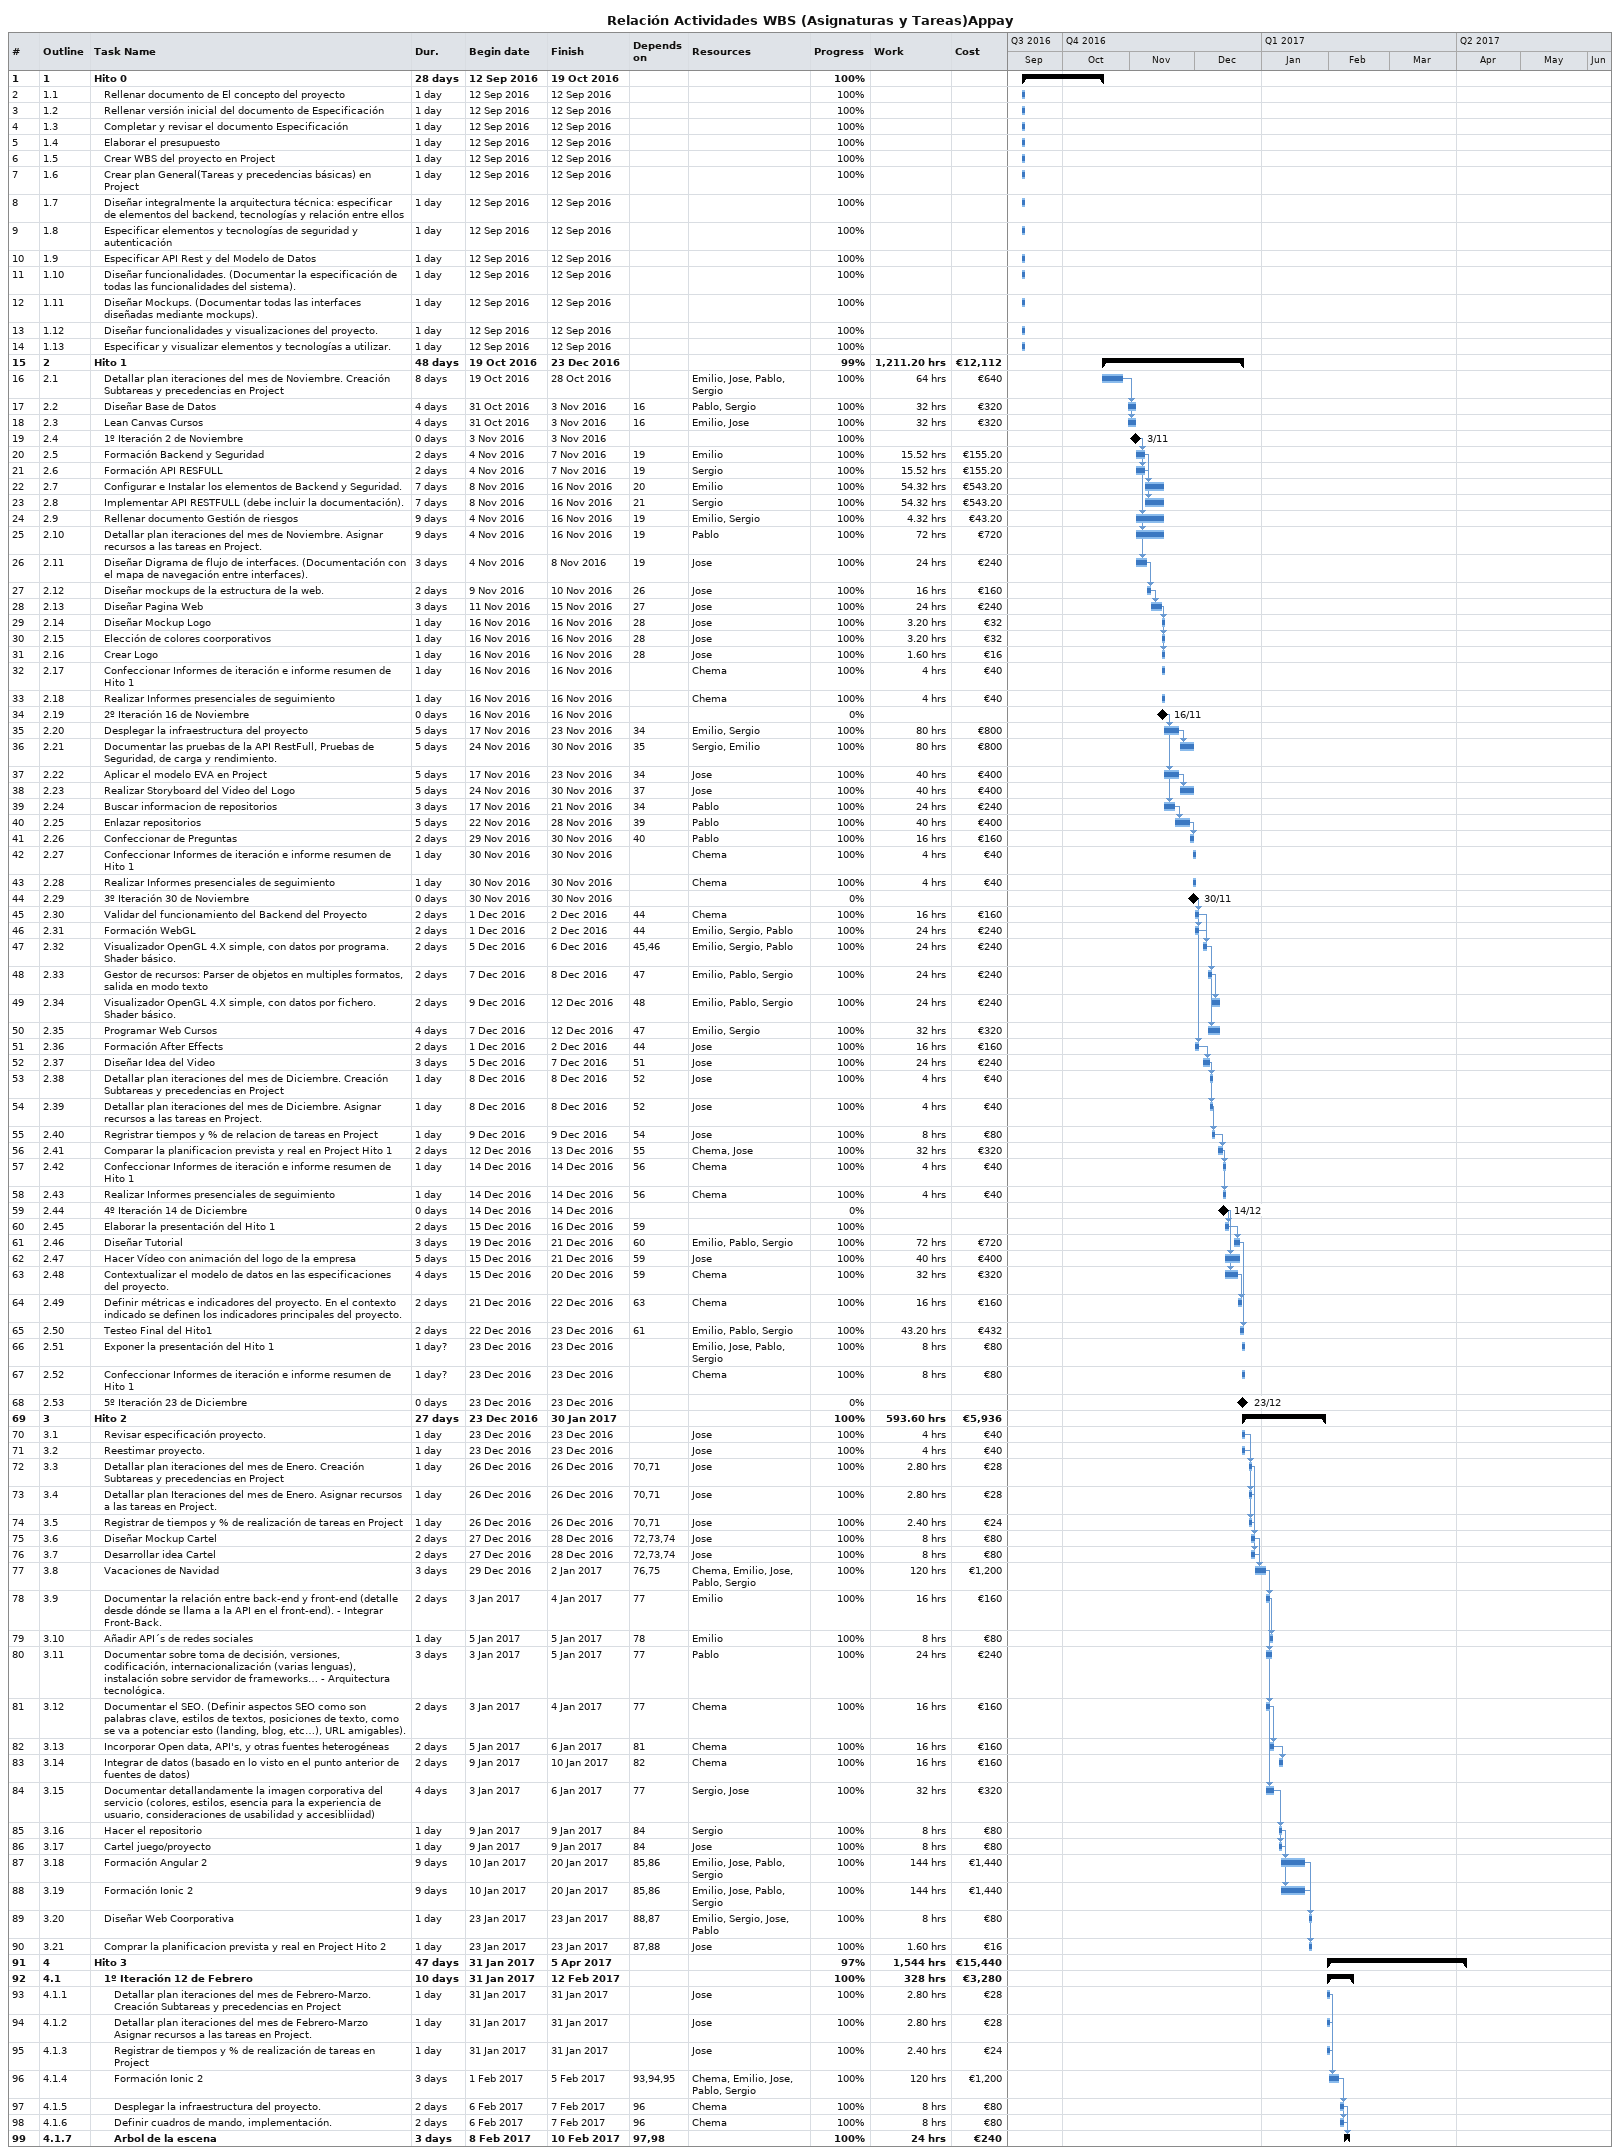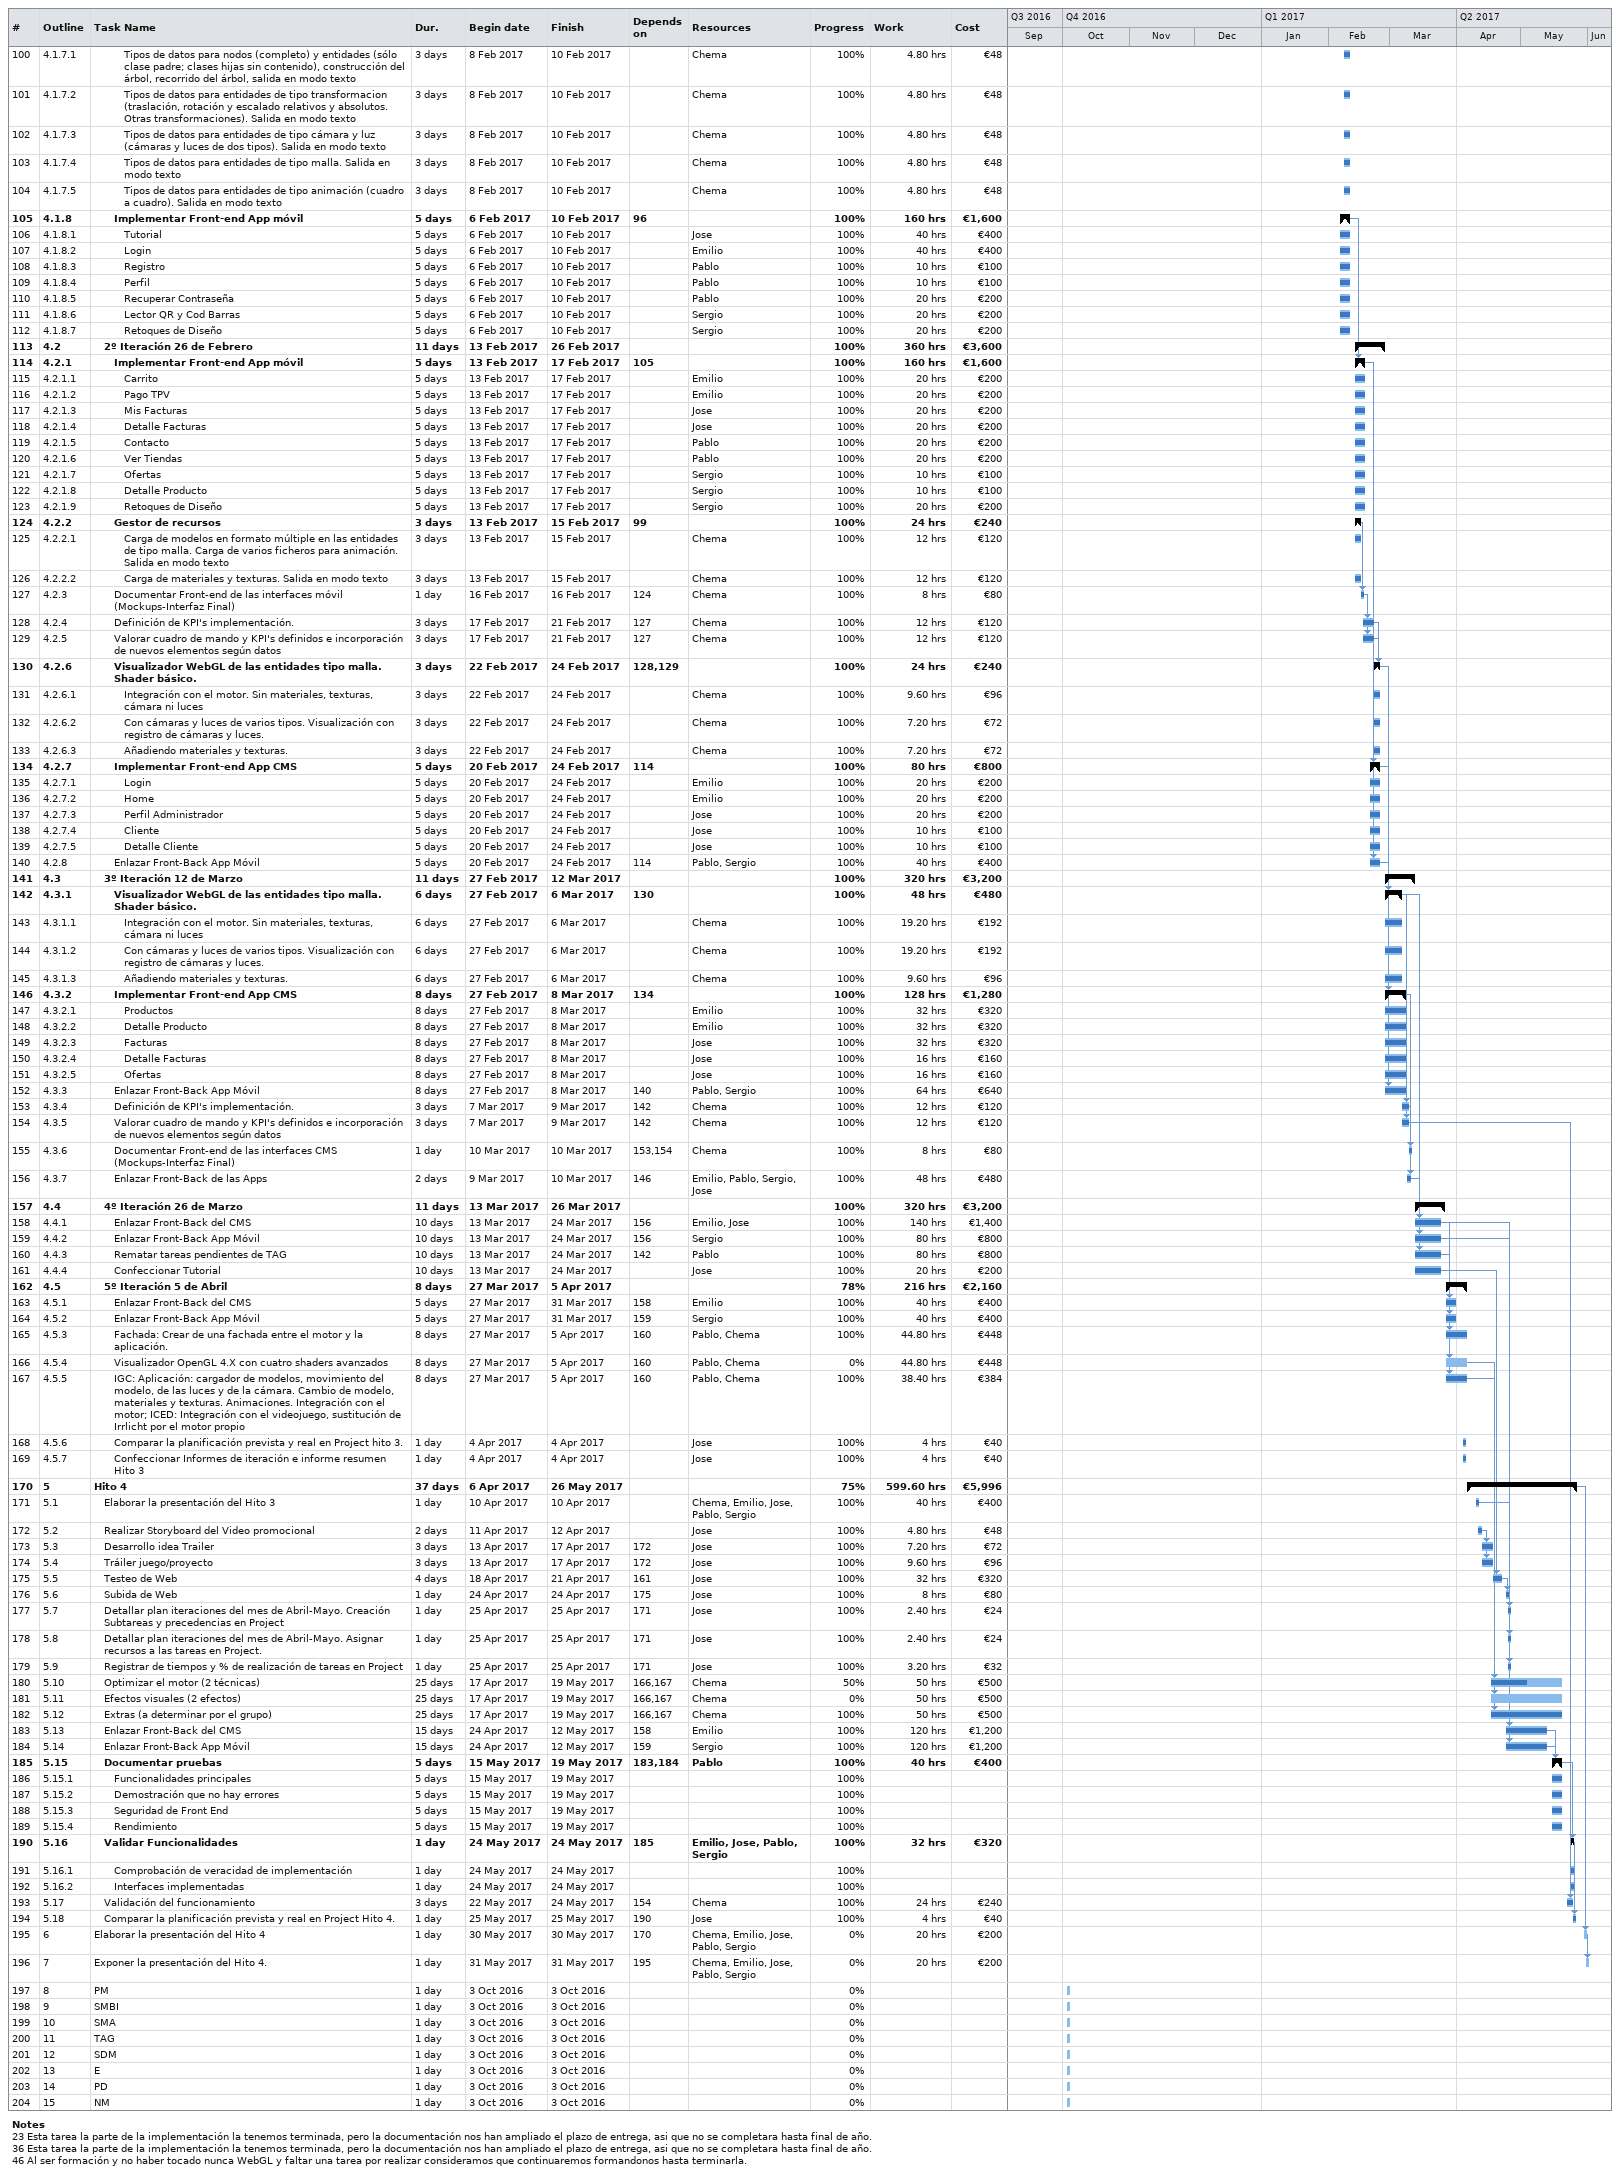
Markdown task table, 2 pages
Relación Actividades WBS (Asignaturas y Tareas)Appay

| ID | WBS | Task | Duration | Start | Finish | Predecessors | Resources | % complete | Work (h) | Cost (€) |
|---|---|---|---|---|---|---|---|---|---|---|
| 1 | 1 | **Hito 0** | 28d | 2016-09-12 | 2016-10-19 |  |  | 100 |  |  |
| 2 | 1.1 | Rellenar documento de El concepto del proyecto | 1d | 2016-09-12 | 2016-09-12 |  |  | 100 |  |  |
| 3 | 1.2 | Rellenar versión inicial del documento de Especificación | 1d | 2016-09-12 | 2016-09-12 |  |  | 100 |  |  |
| 4 | 1.3 | Completar y revisar el documento Especificación | 1d | 2016-09-12 | 2016-09-12 |  |  | 100 |  |  |
| 5 | 1.4 | Elaborar el presupuesto | 1d | 2016-09-12 | 2016-09-12 |  |  | 100 |  |  |
| 6 | 1.5 | Crear WBS del proyecto en Project | 1d | 2016-09-12 | 2016-09-12 |  |  | 100 |  |  |
| 7 | 1.6 | Crear plan General(Tareas y precedencias básicas) en Project | 1d | 2016-09-12 | 2016-09-12 |  |  | 100 |  |  |
| 8 | 1.7 | Diseñar integralmente la arquitectura técnica: especificar de elementos del backend, tecnologías y relación entre ellos | 1d | 2016-09-12 | 2016-09-12 |  |  | 100 |  |  |
| 9 | 1.8 | Especificar elementos y tecnologías de seguridad y autenticación | 1d | 2016-09-12 | 2016-09-12 |  |  | 100 |  |  |
| 10 | 1.9 | Especificar API Rest y del Modelo de Datos | 1d | 2016-09-12 | 2016-09-12 |  |  | 100 |  |  |
| 11 | 1.10 | Diseñar funcionalidades. (Documentar la especificación de todas las funcionalidades del sistema). | 1d | 2016-09-12 | 2016-09-12 |  |  | 100 |  |  |
| 12 | 1.11 | Diseñar Mockups. (Documentar todas las interfaces diseñadas mediante mockups). | 1d | 2016-09-12 | 2016-09-12 |  |  | 100 |  |  |
| 13 | 1.12 | Diseñar funcionalidades y visualizaciones del proyecto. | 1d | 2016-09-12 | 2016-09-12 |  |  | 100 |  |  |
| 14 | 1.13 | Especificar y visualizar elementos y tecnologías a utilizar. | 1d | 2016-09-12 | 2016-09-12 |  |  | 100 |  |  |
| 15 | 2 | **Hito 1** | 48d | 2016-10-19 | 2016-12-23 |  |  | 99 | 1211.20 | 12112 |
| 16 | 2.1 | Detallar plan iteraciones del mes de Noviembre. Creación Subtareas y precedencias en Project | 8d | 2016-10-19 | 2016-10-28 |  | Emilio, Jose, Pablo, Sergio | 100 | 64 | 640 |
| 17 | 2.2 | Diseñar Base de Datos | 4d | 2016-10-31 | 2016-11-03 | 16 | Pablo, Sergio | 100 | 32 | 320 |
| 18 | 2.3 | Lean Canvas Cursos | 4d | 2016-10-31 | 2016-11-03 | 16 | Emilio, Jose | 100 | 32 | 320 |
| 19 | 2.4 | 1º Iteración 2 de Noviembre | 0d | 2016-11-03 | 2016-11-03 |  |  | 100 |  |  |
| 20 | 2.5 | Formación Backend y Seguridad | 2d | 2016-11-04 | 2016-11-07 | 19 | Emilio | 100 | 15.52 | 155.20 |
| 21 | 2.6 | Formación API RESFULL | 2d | 2016-11-04 | 2016-11-07 | 19 | Sergio | 100 | 15.52 | 155.20 |
| 22 | 2.7 | Configurar e Instalar los elementos de Backend y Seguridad. | 7d | 2016-11-08 | 2016-11-16 | 20 | Emilio | 100 | 54.32 | 543.20 |
| 23 | 2.8 | Implementar API RESTFULL (debe incluir la documentación). | 7d | 2016-11-08 | 2016-11-16 | 21 | Sergio | 100 | 54.32 | 543.20 |
| 24 | 2.9 | Rellenar documento Gestión de riesgos | 9d | 2016-11-04 | 2016-11-16 | 19 | Emilio, Sergio | 100 | 4.32 | 43.20 |
| 25 | 2.10 | Detallar plan iteraciones del mes de Noviembre. Asignar recursos a las tareas en Project. | 9d | 2016-11-04 | 2016-11-16 | 19 | Pablo | 100 | 72 | 720 |
| 26 | 2.11 | Diseñar Digrama de flujo de interfaces. (Documentación con el mapa de navegación entre interfaces). | 3d | 2016-11-04 | 2016-11-08 | 19 | Jose | 100 | 24 | 240 |
| 27 | 2.12 | Diseñar mockups de la estructura de la web. | 2d | 2016-11-09 | 2016-11-10 | 26 | Jose | 100 | 16 | 160 |
| 28 | 2.13 | Diseñar Pagina Web | 3d | 2016-11-11 | 2016-11-15 | 27 | Jose | 100 | 24 | 240 |
| 29 | 2.14 | Diseñar Mockup Logo | 1d | 2016-11-16 | 2016-11-16 | 28 | Jose | 100 | 3.20 | 32 |
| 30 | 2.15 | Elección de colores coorporativos | 1d | 2016-11-16 | 2016-11-16 | 28 | Jose | 100 | 3.20 | 32 |
| 31 | 2.16 | Crear Logo | 1d | 2016-11-16 | 2016-11-16 | 28 | Jose | 100 | 1.60 | 16 |
| 32 | 2.17 | Confeccionar Informes de iteración e informe resumen de Hito 1 | 1d | 2016-11-16 | 2016-11-16 |  | Chema | 100 | 4 | 40 |
| 33 | 2.18 | Realizar Informes presenciales de seguimiento | 1d | 2016-11-16 | 2016-11-16 |  | Chema | 100 | 4 | 40 |
| 34 | 2.19 | 2º Iteración 16 de Noviembre | 0d | 2016-11-16 | 2016-11-16 |  |  | 0 |  |  |
| 35 | 2.20 | Desplegar la infraestructura del proyecto | 5d | 2016-11-17 | 2016-11-23 | 34 | Emilio, Sergio | 100 | 80 | 800 |
| 36 | 2.21 | Documentar las pruebas de la API RestFull, Pruebas de Seguridad, de carga y rendimiento. | 5d | 2016-11-24 | 2016-11-30 | 35 | Sergio, Emilio | 100 | 80 | 800 |
| 37 | 2.22 | Aplicar el modelo EVA en Project | 5d | 2016-11-17 | 2016-11-23 | 34 | Jose | 100 | 40 | 400 |
| 38 | 2.23 | Realizar Storyboard del Video del Logo | 5d | 2016-11-24 | 2016-11-30 | 37 | Jose | 100 | 40 | 400 |
| 39 | 2.24 | Buscar informacion de repositorios | 3d | 2016-11-17 | 2016-11-21 | 34 | Pablo | 100 | 24 | 240 |
| 40 | 2.25 | Enlazar repositorios | 5d | 2016-11-22 | 2016-11-28 | 39 | Pablo | 100 | 40 | 400 |
| 41 | 2.26 | Confeccionar de Preguntas | 2d | 2016-11-29 | 2016-11-30 | 40 | Pablo | 100 | 16 | 160 |
| 42 | 2.27 | Confeccionar Informes de iteración e informe resumen de Hito 1 | 1d | 2016-11-30 | 2016-11-30 |  | Chema | 100 | 4 | 40 |
| 43 | 2.28 | Realizar Informes presenciales de seguimiento | 1d | 2016-11-30 | 2016-11-30 |  | Chema | 100 | 4 | 40 |
| 44 | 2.29 | 3º Iteración 30 de Noviembre | 0d | 2016-11-30 | 2016-11-30 |  |  | 0 |  |  |
| 45 | 2.30 | Validar del funcionamiento del Backend del Proyecto | 2d | 2016-12-01 | 2016-12-02 | 44 | Chema | 100 | 16 | 160 |
| 46 | 2.31 | Formación WebGL | 2d | 2016-12-01 | 2016-12-02 | 44 | Emilio, Sergio, Pablo | 100 | 24 | 240 |
| 47 | 2.32 | Visualizador OpenGL 4.X simple, con datos por programa. Shader básico. | 2d | 2016-12-05 | 2016-12-06 | 45, 46 | Emilio, Sergio, Pablo | 100 | 24 | 240 |
| 48 | 2.33 | Gestor de recursos: Parser de objetos en multiples formatos, salida en modo texto | 2d | 2016-12-07 | 2016-12-08 | 47 | Emilio, Pablo, Sergio | 100 | 24 | 240 |
| 49 | 2.34 | Visualizador OpenGL 4.X simple, con datos por fichero. Shader básico. | 2d | 2016-12-09 | 2016-12-12 | 48 | Emilio, Pablo, Sergio | 100 | 24 | 240 |
| 50 | 2.35 | Programar Web Cursos | 4d | 2016-12-07 | 2016-12-12 | 47 | Emilio, Sergio | 100 | 32 | 320 |
| 51 | 2.36 | Formación After Effects | 2d | 2016-12-01 | 2016-12-02 | 44 | Jose | 100 | 16 | 160 |
| 52 | 2.37 | Diseñar Idea del Video | 3d | 2016-12-05 | 2016-12-07 | 51 | Jose | 100 | 24 | 240 |
| 53 | 2.38 | Detallar plan iteraciones del mes de Diciembre. Creación Subtareas y precedencias en Project | 1d | 2016-12-08 | 2016-12-08 | 52 | Jose | 100 | 4 | 40 |
| 54 | 2.39 | Detallar plan iteraciones del mes de Diciembre. Asignar recursos a las tareas en Project. | 1d | 2016-12-08 | 2016-12-08 | 52 | Jose | 100 | 4 | 40 |
| 55 | 2.40 | Regristrar tiempos y % de relacion de tareas en Project | 1d | 2016-12-09 | 2016-12-09 | 54 | Jose | 100 | 8 | 80 |
| 56 | 2.41 | Comparar la planificacion prevista y real en Project Hito 1 | 2d | 2016-12-12 | 2016-12-13 | 55 | Chema, Jose | 100 | 32 | 320 |
| 57 | 2.42 | Confeccionar Informes de iteración e informe resumen de Hito 1 | 1d | 2016-12-14 | 2016-12-14 | 56 | Chema | 100 | 4 | 40 |
| 58 | 2.43 | Realizar Informes presenciales de seguimiento | 1d | 2016-12-14 | 2016-12-14 | 56 | Chema | 100 | 4 | 40 |
| 59 | 2.44 | 4º Iteración 14 de Diciembre | 0d | 2016-12-14 | 2016-12-14 |  |  | 0 |  |  |
| 60 | 2.45 | Elaborar la presentación del Hito 1 | 2d | 2016-12-15 | 2016-12-16 | 59 |  | 100 |  |  |
| 61 | 2.46 | Diseñar Tutorial | 3d | 2016-12-19 | 2016-12-21 | 60 | Emilio, Pablo, Sergio | 100 | 72 | 720 |
| 62 | 2.47 | Hacer Vídeo con animación del logo de la empresa | 5d | 2016-12-15 | 2016-12-21 | 59 | Jose | 100 | 40 | 400 |
| 63 | 2.48 | Contextualizar el modelo de datos en las especificaciones del proyecto. | 4d | 2016-12-15 | 2016-12-20 | 59 | Chema | 100 | 32 | 320 |
| 64 | 2.49 | Definir métricas e indicadores del proyecto. En el contexto indicado se definen los indicadores principales del proyecto. | 2d | 2016-12-21 | 2016-12-22 | 63 | Chema | 100 | 16 | 160 |
| 65 | 2.50 | Testeo Final del Hito1 | 2d | 2016-12-22 | 2016-12-23 | 61 | Emilio, Pablo, Sergio | 100 | 43.20 | 432 |
| 66 | 2.51 | Exponer la presentación del Hito 1 | 1d? | 2016-12-23 | 2016-12-23 |  | Emilio, Jose, Pablo, Sergio | 100 | 8 | 80 |
| 67 | 2.52 | Confeccionar Informes de iteración e informe resumen de Hito 1 | 1d? | 2016-12-23 | 2016-12-23 |  | Chema | 100 | 8 | 80 |
| 68 | 2.53 | 5º Iteración 23 de Diciembre | 0d | 2016-12-23 | 2016-12-23 |  |  | 0 |  |  |
| 69 | 3 | **Hito 2** | 27d | 2016-12-23 | 2017-01-30 |  |  | 100 | 593.60 | 5936 |
| 70 | 3.1 | Revisar especificación proyecto. | 1d | 2016-12-23 | 2016-12-23 |  | Jose | 100 | 4 | 40 |
| 71 | 3.2 | Reestimar proyecto. | 1d | 2016-12-23 | 2016-12-23 |  | Jose | 100 | 4 | 40 |
| 72 | 3.3 | Detallar plan iteraciones del mes de Enero. Creación Subtareas y precedencias en Project | 1d | 2016-12-26 | 2016-12-26 | 70, 71 | Jose | 100 | 2.80 | 28 |
| 73 | 3.4 | Detallar plan Iteraciones del mes de Enero. Asignar recursos a las tareas en Project. | 1d | 2016-12-26 | 2016-12-26 | 70, 71 | Jose | 100 | 2.80 | 28 |
| 74 | 3.5 | Registrar de tiempos y % de realización de tareas en Project | 1d | 2016-12-26 | 2016-12-26 | 70, 71 | Jose | 100 | 2.40 | 24 |
| 75 | 3.6 | Diseñar Mockup Cartel | 2d | 2016-12-27 | 2016-12-28 | 72, 73, 74 | Jose | 100 | 8 | 80 |
| 76 | 3.7 | Desarrollar idea Cartel | 2d | 2016-12-27 | 2016-12-28 | 72, 73, 74 | Jose | 100 | 8 | 80 |
| 77 | 3.8 | Vacaciones de Navidad | 3d | 2016-12-29 | 2017-01-02 | 76, 75 | Chema, Emilio, Jose, Pablo, Sergio | 100 | 120 | 1200 |
| 78 | 3.9 | Documentar la relación entre back-end y front-end (detalle desde dónde se llama a la API en el front-end). - Integrar Front-Back. | 2d | 2017-01-03 | 2017-01-04 | 77 | Emilio | 100 | 16 | 160 |
| 79 | 3.10 | Añadir API´s de redes sociales | 1d | 2017-01-05 | 2017-01-05 | 78 | Emilio | 100 | 8 | 80 |
| 80 | 3.11 | Documentar sobre toma de decisión, versiones, codificación, internacionalización (varias lenguas), instalación sobre servidor de frameworks… - Arquitectura tecnológica. | 3d | 2017-01-03 | 2017-01-05 | 77 | Pablo | 100 | 24 | 240 |
| 81 | 3.12 | Documentar el SEO. (Definir aspectos SEO como son palabras clave, estilos de textos, posiciones de texto, como se va a potenciar esto (landing, blog, etc…), URL amigables). | 2d | 2017-01-03 | 2017-01-04 | 77 | Chema | 100 | 16 | 160 |
| 82 | 3.13 | Incorporar Open data, API's, y otras fuentes heterogéneas | 2d | 2017-01-05 | 2017-01-06 | 81 | Chema | 100 | 16 | 160 |
| 83 | 3.14 | Integrar de datos (basado en lo visto en el punto anterior de fuentes de datos) | 2d | 2017-01-09 | 2017-01-10 | 82 | Chema | 100 | 16 | 160 |
| 84 | 3.15 | Documentar detallandamente la imagen corporativa del servicio (colores, estilos, esencia para la experiencia de usuario, consideraciones de usabilidad y accesibliidad) | 4d | 2017-01-03 | 2017-01-06 | 77 | Sergio, Jose | 100 | 32 | 320 |
| 85 | 3.16 | Hacer el repositorio | 1d | 2017-01-09 | 2017-01-09 | 84 | Sergio | 100 | 8 | 80 |
| 86 | 3.17 | Cartel juego/proyecto | 1d | 2017-01-09 | 2017-01-09 | 84 | Jose | 100 | 8 | 80 |
| 87 | 3.18 | Formación Angular 2 | 9d | 2017-01-10 | 2017-01-20 | 85, 86 | Emilio, Jose, Pablo, Sergio | 100 | 144 | 1440 |
| 88 | 3.19 | Formación Ionic 2 | 9d | 2017-01-10 | 2017-01-20 | 85, 86 | Emilio, Jose, Pablo, Sergio | 100 | 144 | 1440 |
| 89 | 3.20 | Diseñar Web Coorporativa | 1d | 2017-01-23 | 2017-01-23 | 88, 87 | Emilio, Sergio, Jose, Pablo | 100 | 8 | 80 |
| 90 | 3.21 | Comprar la planificacion prevista y real en Project Hito 2 | 1d | 2017-01-23 | 2017-01-23 | 87, 88 | Jose | 100 | 1.60 | 16 |
| 91 | 4 | **Hito 3** | 47d | 2017-01-31 | 2017-04-05 |  |  | 97 | 1544 | 15440 |
| 92 | 4.1 | **1º Iteración 12 de Febrero** | 10d | 2017-01-31 | 2017-02-12 |  |  | 100 | 328 | 3280 |
| 93 | 4.1.1 | Detallar plan iteraciones del mes de Febrero-Marzo. Creación Subtareas y precedencias en Project | 1d | 2017-01-31 | 2017-01-31 |  | Jose | 100 | 2.80 | 28 |
| 94 | 4.1.2 | Detallar plan iteraciones del mes de Febrero-Marzo Asignar recursos a las tareas en Project. | 1d | 2017-01-31 | 2017-01-31 |  | Jose | 100 | 2.80 | 28 |
| 95 | 4.1.3 | Registrar de tiempos y % de realización de tareas en Project | 1d | 2017-01-31 | 2017-01-31 |  | Jose | 100 | 2.40 | 24 |
| 96 | 4.1.4 | Formación Ionic 2 | 3d | 2017-02-01 | 2017-02-05 | 93, 94, 95 | Chema, Emilio, Jose, Pablo, Sergio | 100 | 120 | 1200 |
| 97 | 4.1.5 | Desplegar la infraestructura del proyecto. | 2d | 2017-02-06 | 2017-02-07 | 96 | Chema | 100 | 8 | 80 |
| 98 | 4.1.6 | Definir cuadros de mando, implementación. | 2d | 2017-02-06 | 2017-02-07 | 96 | Chema | 100 | 8 | 80 |
| 99 | 4.1.7 | **Arbol de la escena** | 3d | 2017-02-08 | 2017-02-10 | 97, 98 |  | 100 | 24 | 240 |
| 100 | 4.1.7.1 | Tipos de datos para nodos (completo) y entidades (sólo clase padre; clases hijas sin contenido), construcción del árbol, recorrido del árbol, salida en modo texto | 3d | 2017-02-08 | 2017-02-10 |  | Chema | 100 | 4.80 | 48 |
| 101 | 4.1.7.2 | Tipos de datos para entidades de tipo transformacion (traslación, rotación y escalado relativos y absolutos. Otras transformaciones). Salida en modo texto | 3d | 2017-02-08 | 2017-02-10 |  | Chema | 100 | 4.80 | 48 |
| 102 | 4.1.7.3 | Tipos de datos para entidades de tipo cámara y luz (cámaras y luces de dos tipos). Salida en modo texto | 3d | 2017-02-08 | 2017-02-10 |  | Chema | 100 | 4.80 | 48 |
| 103 | 4.1.7.4 | Tipos de datos para entidades de tipo malla. Salida en modo texto | 3d | 2017-02-08 | 2017-02-10 |  | Chema | 100 | 4.80 | 48 |
| 104 | 4.1.7.5 | Tipos de datos para entidades de tipo animación (cuadro a cuadro). Salida en modo texto | 3d | 2017-02-08 | 2017-02-10 |  | Chema | 100 | 4.80 | 48 |
| 105 | 4.1.8 | **Implementar Front-end App móvil** | 5d | 2017-02-06 | 2017-02-10 | 96 |  | 100 | 160 | 1600 |
| 106 | 4.1.8.1 | Tutorial | 5d | 2017-02-06 | 2017-02-10 |  | Jose | 100 | 40 | 400 |
| 107 | 4.1.8.2 | Login | 5d | 2017-02-06 | 2017-02-10 |  | Emilio | 100 | 40 | 400 |
| 108 | 4.1.8.3 | Registro | 5d | 2017-02-06 | 2017-02-10 |  | Pablo | 100 | 10 | 100 |
| 109 | 4.1.8.4 | Perfil | 5d | 2017-02-06 | 2017-02-10 |  | Pablo | 100 | 10 | 100 |
| 110 | 4.1.8.5 | Recuperar Contraseña | 5d | 2017-02-06 | 2017-02-10 |  | Pablo | 100 | 20 | 200 |
| 111 | 4.1.8.6 | Lector QR y Cod Barras | 5d | 2017-02-06 | 2017-02-10 |  | Sergio | 100 | 20 | 200 |
| 112 | 4.1.8.7 | Retoques de Diseño | 5d | 2017-02-06 | 2017-02-10 |  | Sergio | 100 | 20 | 200 |
| 113 | 4.2 | **2º Iteración 26 de Febrero** | 11d | 2017-02-13 | 2017-02-26 |  |  | 100 | 360 | 3600 |
| 114 | 4.2.1 | **Implementar Front-end App móvil** | 5d | 2017-02-13 | 2017-02-17 | 105 |  | 100 | 160 | 1600 |
| 115 | 4.2.1.1 | Carrito | 5d | 2017-02-13 | 2017-02-17 |  | Emilio | 100 | 20 | 200 |
| 116 | 4.2.1.2 | Pago TPV | 5d | 2017-02-13 | 2017-02-17 |  | Emilio | 100 | 20 | 200 |
| 117 | 4.2.1.3 | Mis Facturas | 5d | 2017-02-13 | 2017-02-17 |  | Jose | 100 | 20 | 200 |
| 118 | 4.2.1.4 | Detalle Facturas | 5d | 2017-02-13 | 2017-02-17 |  | Jose | 100 | 20 | 200 |
| 119 | 4.2.1.5 | Contacto | 5d | 2017-02-13 | 2017-02-17 |  | Pablo | 100 | 20 | 200 |
| 120 | 4.2.1.6 | Ver Tiendas | 5d | 2017-02-13 | 2017-02-17 |  | Pablo | 100 | 20 | 200 |
| 121 | 4.2.1.7 | Ofertas | 5d | 2017-02-13 | 2017-02-17 |  | Sergio | 100 | 10 | 100 |
| 122 | 4.2.1.8 | Detalle Producto | 5d | 2017-02-13 | 2017-02-17 |  | Sergio | 100 | 10 | 100 |
| 123 | 4.2.1.9 | Retoques de Diseño | 5d | 2017-02-13 | 2017-02-17 |  | Sergio | 100 | 20 | 200 |
| 124 | 4.2.2 | **Gestor de recursos** | 3d | 2017-02-13 | 2017-02-15 | 99 |  | 100 | 24 | 240 |
| 125 | 4.2.2.1 | Carga de modelos en formato múltiple en las entidades de tipo malla. Carga de varios ficheros para animación. Salida en modo texto | 3d | 2017-02-13 | 2017-02-15 |  | Chema | 100 | 12 | 120 |
| 126 | 4.2.2.2 | Carga de materiales y texturas. Salida en modo texto | 3d | 2017-02-13 | 2017-02-15 |  | Chema | 100 | 12 | 120 |
| 127 | 4.2.3 | Documentar Front-end de las interfaces móvil (Mockups-Interfaz Final) | 1d | 2017-02-16 | 2017-02-16 | 124 | Chema | 100 | 8 | 80 |
| 128 | 4.2.4 | Definición de KPI's implementación. | 3d | 2017-02-17 | 2017-02-21 | 127 | Chema | 100 | 12 | 120 |
| 129 | 4.2.5 | Valorar cuadro de mando y KPI's definidos e incorporación de nuevos elementos según datos | 3d | 2017-02-17 | 2017-02-21 | 127 | Chema | 100 | 12 | 120 |
| 130 | 4.2.6 | **Visualizador WebGL de las entidades tipo malla. Shader básico.** | 3d | 2017-02-22 | 2017-02-24 | 128, 129 |  | 100 | 24 | 240 |
| 131 | 4.2.6.1 | Integración con el motor. Sin materiales, texturas, cámara ni luces | 3d | 2017-02-22 | 2017-02-24 |  | Chema | 100 | 9.60 | 96 |
| 132 | 4.2.6.2 | Con cámaras y luces de varios tipos. Visualización con registro de cámaras y luces. | 3d | 2017-02-22 | 2017-02-24 |  | Chema | 100 | 7.20 | 72 |
| 133 | 4.2.6.3 | Añadiendo materiales y texturas. | 3d | 2017-02-22 | 2017-02-24 |  | Chema | 100 | 7.20 | 72 |
| 134 | 4.2.7 | **Implementar Front-end App CMS** | 5d | 2017-02-20 | 2017-02-24 | 114 |  | 100 | 80 | 800 |
| 135 | 4.2.7.1 | Login | 5d | 2017-02-20 | 2017-02-24 |  | Emilio | 100 | 20 | 200 |
| 136 | 4.2.7.2 | Home | 5d | 2017-02-20 | 2017-02-24 |  | Emilio | 100 | 20 | 200 |
| 137 | 4.2.7.3 | Perfil Administrador | 5d | 2017-02-20 | 2017-02-24 |  | Jose | 100 | 20 | 200 |
| 138 | 4.2.7.4 | Cliente | 5d | 2017-02-20 | 2017-02-24 |  | Jose | 100 | 10 | 100 |
| 139 | 4.2.7.5 | Detalle Cliente | 5d | 2017-02-20 | 2017-02-24 |  | Jose | 100 | 10 | 100 |
| 140 | 4.2.8 | Enlazar Front-Back App Móvil | 5d | 2017-02-20 | 2017-02-24 | 114 | Pablo, Sergio | 100 | 40 | 400 |
| 141 | 4.3 | **3º Iteración 12 de Marzo** | 11d | 2017-02-27 | 2017-03-12 |  |  | 100 | 320 | 3200 |
| 142 | 4.3.1 | **Visualizador WebGL de las entidades tipo malla. Shader básico.** | 6d | 2017-02-27 | 2017-03-06 | 130 |  | 100 | 48 | 480 |
| 143 | 4.3.1.1 | Integración con el motor. Sin materiales, texturas, cámara ni luces | 6d | 2017-02-27 | 2017-03-06 |  | Chema | 100 | 19.20 | 192 |
| 144 | 4.3.1.2 | Con cámaras y luces de varios tipos. Visualización con registro de cámaras y luces. | 6d | 2017-02-27 | 2017-03-06 |  | Chema | 100 | 19.20 | 192 |
| 145 | 4.3.1.3 | Añadiendo materiales y texturas. | 6d | 2017-02-27 | 2017-03-06 |  | Chema | 100 | 9.60 | 96 |
| 146 | 4.3.2 | **Implementar Front-end App CMS** | 8d | 2017-02-27 | 2017-03-08 | 134 |  | 100 | 128 | 1280 |
| 147 | 4.3.2.1 | Productos | 8d | 2017-02-27 | 2017-03-08 |  | Emilio | 100 | 32 | 320 |
| 148 | 4.3.2.2 | Detalle Producto | 8d | 2017-02-27 | 2017-03-08 |  | Emilio | 100 | 32 | 320 |
| 149 | 4.3.2.3 | Facturas | 8d | 2017-02-27 | 2017-03-08 |  | Jose | 100 | 32 | 320 |
| 150 | 4.3.2.4 | Detalle Facturas | 8d | 2017-02-27 | 2017-03-08 |  | Jose | 100 | 16 | 160 |
| 151 | 4.3.2.5 | Ofertas | 8d | 2017-02-27 | 2017-03-08 |  | Jose | 100 | 16 | 160 |
| 152 | 4.3.3 | Enlazar Front-Back App Móvil | 8d | 2017-02-27 | 2017-03-08 | 140 | Pablo, Sergio | 100 | 64 | 640 |
| 153 | 4.3.4 | Definición de KPI's implementación. | 3d | 2017-03-07 | 2017-03-09 | 142 | Chema | 100 | 12 | 120 |
| 154 | 4.3.5 | Valorar cuadro de mando y KPI's definidos e incorporación de nuevos elementos según datos | 3d | 2017-03-07 | 2017-03-09 | 142 | Chema | 100 | 12 | 120 |
| 155 | 4.3.6 | Documentar Front-end de las interfaces CMS (Mockups-Interfaz Final) | 1d | 2017-03-10 | 2017-03-10 | 153, 154 | Chema | 100 | 8 | 80 |
| 156 | 4.3.7 | Enlazar Front-Back de las Apps | 2d | 2017-03-09 | 2017-03-10 | 146 | Emilio, Pablo, Sergio, Jose | 100 | 48 | 480 |
| 157 | 4.4 | **4º Iteración 26 de Marzo** | 11d | 2017-03-13 | 2017-03-26 |  |  | 100 | 320 | 3200 |
| 158 | 4.4.1 | Enlazar Front-Back del CMS | 10d | 2017-03-13 | 2017-03-24 | 156 | Emilio, Jose | 100 | 140 | 1400 |
| 159 | 4.4.2 | Enlazar Front-Back App Móvil | 10d | 2017-03-13 | 2017-03-24 | 156 | Sergio | 100 | 80 | 800 |
| 160 | 4.4.3 | Rematar tareas pendientes de TAG | 10d | 2017-03-13 | 2017-03-24 | 142 | Pablo | 100 | 80 | 800 |
| 161 | 4.4.4 | Confeccionar Tutorial | 10d | 2017-03-13 | 2017-03-24 |  | Jose | 100 | 20 | 200 |
| 162 | 4.5 | **5º Iteración 5 de Abril** | 8d | 2017-03-27 | 2017-04-05 |  |  | 78 | 216 | 2160 |
| 163 | 4.5.1 | Enlazar Front-Back del CMS | 5d | 2017-03-27 | 2017-03-31 | 158 | Emilio | 100 | 40 | 400 |
| 164 | 4.5.2 | Enlazar Front-Back App Móvil | 5d | 2017-03-27 | 2017-03-31 | 159 | Sergio | 100 | 40 | 400 |
| 165 | 4.5.3 | Fachada: Crear de una fachada entre el motor y la aplicación. | 8d | 2017-03-27 | 2017-04-05 | 160 | Pablo, Chema | 100 | 44.80 | 448 |
| 166 | 4.5.4 | Visualizador OpenGL 4.X con cuatro shaders avanzados | 8d | 2017-03-27 | 2017-04-05 | 160 | Pablo, Chema | 0 | 44.80 | 448 |
| 167 | 4.5.5 | IGC: Aplicación: cargador de modelos, movimiento del modelo, de las luces y de la cámara. Cambio de modelo, materiales y texturas. Animaciones. Integración con el motor; ICED: Integración con el videojuego, sustitución de Irrlicht por el motor propio | 8d | 2017-03-27 | 2017-04-05 | 160 | Pablo, Chema | 100 | 38.40 | 384 |
| 168 | 4.5.6 | Comparar la planificación prevista y real en Project hito 3. | 1d | 2017-04-04 | 2017-04-04 |  | Jose | 100 | 4 | 40 |
| 169 | 4.5.7 | Confeccionar Informes de iteración e informe resumen Hito 3 | 1d | 2017-04-04 | 2017-04-04 |  | Jose | 100 | 4 | 40 |
| 170 | 5 | **Hito 4** | 37d | 2017-04-06 | 2017-05-26 |  |  | 75 | 599.60 | 5996 |
| 171 | 5.1 | Elaborar la presentación del Hito 3 | 1d | 2017-04-10 | 2017-04-10 |  | Chema, Emilio, Jose, Pablo, Sergio | 100 | 40 | 400 |
| 172 | 5.2 | Realizar Storyboard del Video promocional | 2d | 2017-04-11 | 2017-04-12 |  | Jose | 100 | 4.80 | 48 |
| 173 | 5.3 | Desarrollo idea Trailer | 3d | 2017-04-13 | 2017-04-17 | 172 | Jose | 100 | 7.20 | 72 |
| 174 | 5.4 | Tráiler juego/proyecto | 3d | 2017-04-13 | 2017-04-17 | 172 | Jose | 100 | 9.60 | 96 |
| 175 | 5.5 | Testeo de Web | 4d | 2017-04-18 | 2017-04-21 | 161 | Jose | 100 | 32 | 320 |
| 176 | 5.6 | Subida de Web | 1d | 2017-04-24 | 2017-04-24 | 175 | Jose | 100 | 8 | 80 |
| 177 | 5.7 | Detallar plan iteraciones del mes de Abril-Mayo. Creación Subtareas y precedencias en Project | 1d | 2017-04-25 | 2017-04-25 | 171 | Jose | 100 | 2.40 | 24 |
| 178 | 5.8 | Detallar plan iteraciones del mes de Abril-Mayo. Asignar recursos a las tareas en Project. | 1d | 2017-04-25 | 2017-04-25 | 171 | Jose | 100 | 2.40 | 24 |
| 179 | 5.9 | Registrar de tiempos y % de realización de tareas en Project | 1d | 2017-04-25 | 2017-04-25 | 171 | Jose | 100 | 3.20 | 32 |
| 180 | 5.10 | Optimizar el motor (2 técnicas) | 25d | 2017-04-17 | 2017-05-19 | 166, 167 | Chema | 50 | 50 | 500 |
| 181 | 5.11 | Efectos visuales (2 efectos) | 25d | 2017-04-17 | 2017-05-19 | 166, 167 | Chema | 0 | 50 | 500 |
| 182 | 5.12 | Extras (a determinar por el grupo) | 25d | 2017-04-17 | 2017-05-19 | 166, 167 | Chema | 100 | 50 | 500 |
| 183 | 5.13 | Enlazar Front-Back del CMS | 15d | 2017-04-24 | 2017-05-12 | 158 | Emilio | 100 | 120 | 1200 |
| 184 | 5.14 | Enlazar Front-Back App Móvil | 15d | 2017-04-24 | 2017-05-12 | 159 | Sergio | 100 | 120 | 1200 |
| 185 | 5.15 | **Documentar pruebas** | 5d | 2017-05-15 | 2017-05-19 | 183, 184 | Pablo | 100 | 40 | 400 |
| 186 | 5.15.1 | Funcionalidades principales | 5d | 2017-05-15 | 2017-05-19 |  |  | 100 |  |  |
| 187 | 5.15.2 | Demostración que no hay errores | 5d | 2017-05-15 | 2017-05-19 |  |  | 100 |  |  |
| 188 | 5.15.3 | Seguridad de Front End | 5d | 2017-05-15 | 2017-05-19 |  |  | 100 |  |  |
| 189 | 5.15.4 | Rendimiento | 5d | 2017-05-15 | 2017-05-19 |  |  | 100 |  |  |
| 190 | 5.16 | **Validar Funcionalidades** | 1d | 2017-05-24 | 2017-05-24 | 185 | Emilio, Jose, Pablo, Sergio | 100 | 32 | 320 |
| 191 | 5.16.1 | Comprobación de veracidad de implementación | 1d | 2017-05-24 | 2017-05-24 |  |  | 100 |  |  |
| 192 | 5.16.2 | Interfaces implementadas | 1d | 2017-05-24 | 2017-05-24 |  |  | 100 |  |  |
| 193 | 5.17 | Validación del funcionamiento | 3d | 2017-05-22 | 2017-05-24 | 154 | Chema | 100 | 24 | 240 |
| 194 | 5.18 | Comparar la planificación prevista y real en Project Hito 4. | 1d | 2017-05-25 | 2017-05-25 | 190 | Jose | 100 | 4 | 40 |
| 195 | 6 | Elaborar la presentación del Hito 4 | 1d | 2017-05-30 | 2017-05-30 | 170 | Chema, Emilio, Jose, Pablo, Sergio | 0 | 20 | 200 |
| 196 | 7 | Exponer la presentación del Hito 4. | 1d | 2017-05-31 | 2017-05-31 | 195 | Chema, Emilio, Jose, Pablo, Sergio | 0 | 20 | 200 |
| 197 | 8 | PM | 1d | 2016-10-03 | 2016-10-03 |  |  | 0 |  |  |
| 198 | 9 | SMBI | 1d | 2016-10-03 | 2016-10-03 |  |  | 0 |  |  |
| 199 | 10 | SMA | 1d | 2016-10-03 | 2016-10-03 |  |  | 0 |  |  |
| 200 | 11 | TAG | 1d | 2016-10-03 | 2016-10-03 |  |  | 0 |  |  |
| 201 | 12 | SDM | 1d | 2016-10-03 | 2016-10-03 |  |  | 0 |  |  |
| 202 | 13 | E | 1d | 2016-10-03 | 2016-10-03 |  |  | 0 |  |  |
| 203 | 14 | PD | 1d | 2016-10-03 | 2016-10-03 |  |  | 0 |  |  |
| 204 | 15 | NM | 1d | 2016-10-03 | 2016-10-03 |  |  | 0 |  |  |

Notes
- 23: Esta tarea la parte de la implementación la tenemos terminada, pero la documentación nos han ampliado el plazo de entrega, asi que no se completara hasta final de año.
- 36: Esta tarea la parte de la implementación la tenemos terminada, pero la documentación nos han ampliado el plazo de entrega, asi que no se completara hasta final de año.
- 46: Al ser formación y no haber tocado nunca WebGL y faltar una tarea por realizar consideramos que continuaremos formandonos hasta terminarla.
